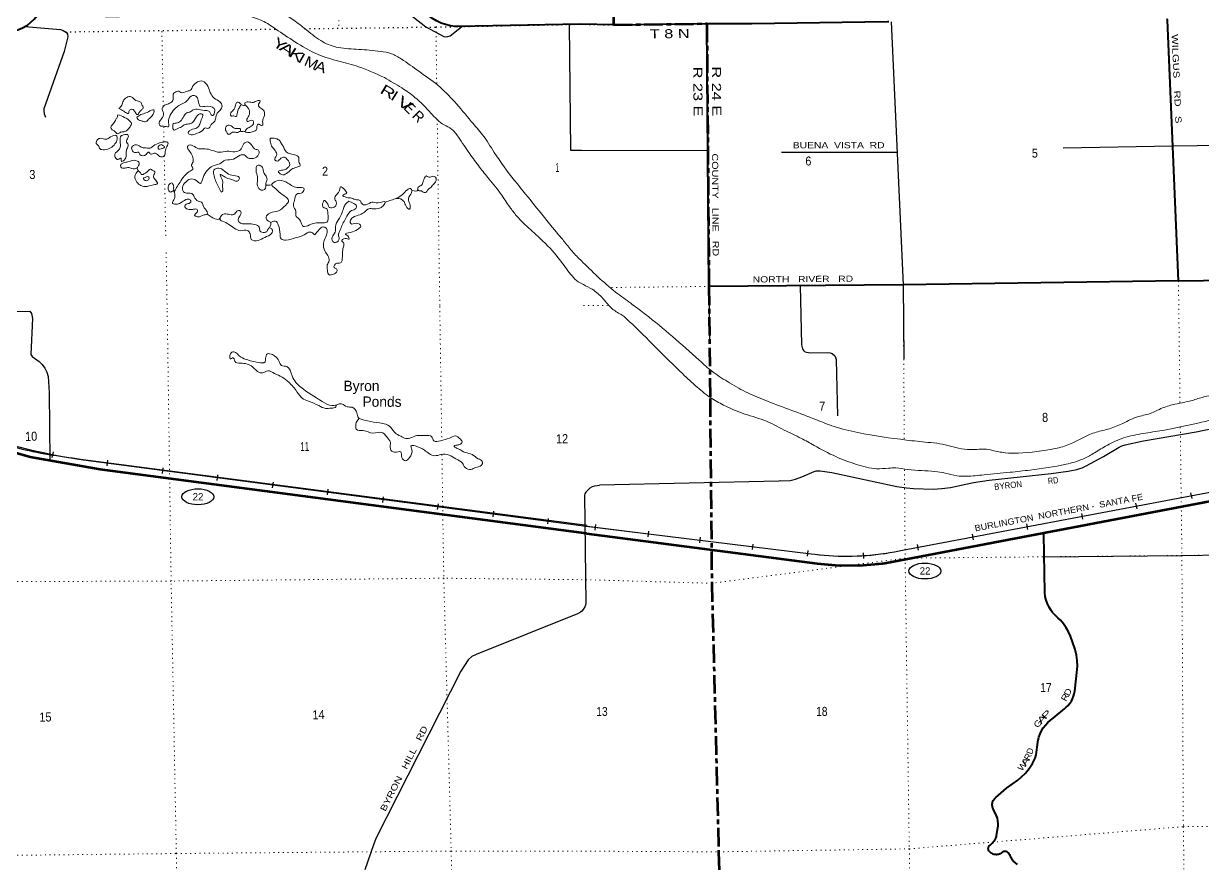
# Model space of a CAD drawing. Header units: feet. Extents: x 245918 to 509309, y -547785 to -360805.
# Drawn here: x 274726 to 297613, y -485212 to -468911 of the extents above; entities that cross this region are included whole.
import ezdxf
from ezdxf.enums import TextEntityAlignment as Align

# ---------------------------------------------------------------- set-up
doc = ezdxf.new("R2010")
doc.units = ezdxf.units.FT
doc.header["$LTSCALE"] = 60
doc.linetypes.add('DOTTED', pattern=[1.5, 0.3, -1.2])
doc.linetypes.add('LONG_DASH_SHORT_DASH', pattern=[9.9, 6, -1.2, 1.5, -1.2])
for name, color, linetype, lineweight in [('11', 7, 'LONG_DASH_SHORT_DASH', 60), ('17', 7, 'Continuous', 25), ('23', 7, 'Continuous', 70), ('26', 7, 'Continuous', 40), ('27', 7, 'Continuous', 13), ('29', 7, 'Continuous', 25), ('34', 7, 'Continuous', 25), ('39', 7, 'Continuous', 13), ('6', 7, 'DOTTED', 25), ('7', 7, 'DOTTED', 13)]:
    doc.layers.add(name, color=color, linetype=linetype, lineweight=lineweight)
doc.layers.add('30', color=7, linetype='Continuous')
doc.layers.add('41', color=7, linetype='Continuous')

msp = doc.modelspace()

# ---------------------------------------------------------------- linework, layer by layer
at = {"layer": '11'}
for q in [(286150.22, -463610.69), (287991.42, -468910.74)]:
    msp.add_line((286182.96, -468936.2), q, dxfattribs=at)
for points in [[(287991.42, -468910.74), (288033.33, -474013.39), (288053.89, -476185.54)], [(288053.88, -476185.54), (288087.84, -479774.42), (288220.51, -484987.11), (288343.31, -490241.99), (288478.12, -495486.79), (288613.08, -500773.74), (288635.05, -501698.77)]]:
    msp.add_lwpolyline(points, dxfattribs=at)
at = {"layer": '17'}
for centre in [(278110.75, -478095.9), (292225.27, -479536.77)]:
    msp.add_ellipse(centre, major_axis=(-309.24, 1), ratio=0.500121, dxfattribs=at)
at = {"layer": '23'}
for points in [[(285652.62, -478807.98), (276214.83, -477566.13), (274852.16, -477325.84), (273493.67, -476937.88), (266875.01, -474681.48)], [(294535.77, -478795.6), (298773.61, -477989.39), (299051.04, -477930.98), (299899.39, -477690.07), (302493.78, -476789.88)], [(285652.62, -478807.98), (290136.67, -479388.37), (290492.72, -479425.86), (290946.99, -479430.98), (291399.3, -479388.6), (291446.5, -479383.3), (294535.77, -478795.6)]]:
    msp.add_lwpolyline(points, dxfattribs=at)
at = {"layer": '26'}
for q in [(285530.25, -468923.33), (287991.42, -468910.74)]:
    msp.add_line((286182.96, -468936.2), q, dxfattribs=at)
for points in [[(286182.96, -468936.2), (286150.22, -463610.69), (286123.49, -460907.1), (286098.34, -458442.73), (286100.67, -458431.25), (286104.19, -458420.07), (286108.85, -458409.33), (286114.62, -458399.13), (286121.41, -458389.59), (286129.17, -458380.81), (286134.56, -458375.68), (286204.41, -458330.7), (286259.78, -458302.75), (286284.53, -458290.69), (286309.78, -458279.41), (286312.36, -458278.26), (286341.07, -458268.89), (286370.61, -458262.58), (286400.65, -458259.38), (286676.1, -458255.85)], [(285530.25, -468923.33), (283155.97, -468967.01), (283109.12, -468964.8), (283014.24, -468952.88), (282921.13, -468931.1), (282830.8, -468899.71), (282744.25, -468859.05), (282662.43, -468809.56), (282586.22, -468751.8), (281139.77, -467524.41), (281100.45, -467487.07), (281036.41, -467415.43), (280980.21, -467337.5), (280932.47, -467254.11), (280893.7, -467166.19), (280864.34, -467074.7), (280844.7, -466980.64), (280835, -466885.05), (280825, -465298.05), (280814, -463628.05)], [(266907.53, -469109.58), (270231.15, -469088.5), (272125.67, -469080.4), (274339, -469081.17), (274433.14, -469073.69), (274525.97, -469056.42), (274616.5, -469029.54), (274703.72, -468993.34), (274786.67, -468948.22), (274800.58, -468939.52), (274869.33, -468884.59), (274931.95, -468822.78), (274987.78, -468754.76), (275036.19, -468681.28), (275076.65, -468603.14), (275237.29, -468305.61), (275294.29, -468187.97), (275360.49, -468043.74)], [(287991.42, -468910.74), (288862.56, -468907.18), (291497.94, -468871.54), (291524.07, -468872.42)], [(297147.94, -473905.89), (291804.88, -473983.93), (288033.33, -474013.39), (287991.42, -468910.74)], [(297147.94, -473905.89), (296932.51, -468843), (296931.42, -468817.37)], [(297147.94, -473905.89), (302466.92, -473831.96)], [(293553.84, -483992.4), (293563.37, -483976.54), (293574.5, -483961.77), (293587.12, -483948.24), (293601.08, -483936.1), (293603.03, -483934.6), (293807.99, -483754.49), (294027.47, -483598.81), (294097.18, -483541.08), (294179.04, -483459.3), (294251.91, -483369.4), (294314.98, -483272.39), (294367.56, -483169.31), (294383.56, -483107.08), (294416.72, -482858.03), (294420.98, -482840.35), (294422.83, -482829.51), (294438.22, -482763.65), (294460.41, -482699.75), (294489.16, -482638.52), (294524.15, -482580.63), (294565.01, -482526.72), (294611.27, -482477.38), (294662.44, -482433.14), (294717.95, -482394.49), (294942.74, -482202.19), (294970.38, -482179.71), (295007.11, -482143.97), (295039.9, -482104.6), (295068.4, -482062.01), (295092.29, -482016.68), (295111.31, -481969.09), (295125.26, -481919.78), (295133.97, -481869.29), (295183.94, -481446.62), (295187.17, -481384.93), (295183.94, -481275.52), (295169.29, -481167.04), (295143.38, -481060.69), (295137.83, -481041.85), (295052.99, -480804.27), (295016.33, -480718.74), (294970.94, -480637.52), (294917.3, -480561.49), (294856.01, -480491.48), (294805.37, -480443.35), (294701.53, -480343.17), (294674.1, -480305.43), (294635.43, -480241.45), (294603.66, -480173.76), (294579.13, -480103.13), (294562.12, -480030.32), (294552.82, -479956.14), (294536.2, -478824.68), (294535.77, -478795.6)], [(294022.48, -485230.38), (293950.94, -485175.9), (293941.12, -485165.82), (293925.37, -485146.74), (293911.7, -485126.13), (293901.3, -485106.19), (293891.28, -485081.45), (293880.08, -485056.19), (293871.72, -485039.25), (293870.67, -485037.59), (293855.43, -485013.46), (293829.88, -484991.01), (293825.56, -484988.47), (293816.86, -484984.52), (293807.8, -484981.5), (293798.46, -484979.44), (293788.97, -484978.37), (293779.41, -484978.3), (293769.9, -484979.22), (293760.54, -484981.14), (293751.43, -484984.02), (293742.67, -484987.84), (293734.35, -484992.56), (293726.58, -484998.12), (293717.58, -485005.74), (293702.82, -485016.18), (293687.05, -485025.02), (293670.44, -485032.17), (293653.18, -485037.54), (293635.45, -485041.07), (293617.45, -485042.74), (293599.37, -485042.51), (293581.42, -485040.39), (293563.79, -485036.41), (293546.66, -485030.61), (293530.24, -485023.05), (293514.7, -485013.82), (293500.21, -485003.01), (293486.93, -484990.74), (293475, -484977.16), (293471.92, -484973.04), (293467.19, -484965.52), (293463.28, -484957.55), (293460.23, -484949.21), (293458.06, -484940.6), (293456.81, -484931.81), (293456.48, -484922.94), (293457.08, -484914.08), (293458.6, -484905.33), (293461.03, -484896.79), (293464.34, -484888.55), (293468.49, -484880.7), (293469.06, -484879.85), (293492.37, -484854.97), (293517.49, -484830.29), (293529.1, -484818.88), (293571.57, -484774.97), (293585.77, -484754.86), (293597.79, -484733.39), (293607.5, -484710.77), (293614.8, -484687.26), (293616.91, -484678.19), (293643.92, -484513.36), (293646.13, -484490.36), (293647.17, -484438.63), (293642.8, -484387.06), (293633.07, -484336.24), (293618.07, -484286.71), (293560.01, -484169.04), (293551.04, -484152.86), (293543.81, -484135.83), (293538.4, -484118.14), (293534.87, -484099.97), (293533.26, -484081.55), (293533.58, -484063.05), (293535.84, -484044.69), (293540, -484026.66), (293546.02, -484009.17), (293553.84, -483992.4)]]:
    msp.add_lwpolyline(points, dxfattribs=at)
at = {"layer": '29'}
for p, q in [((285560.5, -471366.34), (288012.09, -471374.75)), ((289443.7, -471407.71), (291684.47, -471404.14)), ((288033.33, -474013.39), (288040.41, -475027.92)), ((289801.28, -473994.62), (289831.01, -475144.23)), ((293475.12, -477772.35), (294675.67, -477643.39))]:
    msp.add_line(p, q, dxfattribs=at)
for points in [[(280974.02, -467744.91), (282538.57, -468974.16), (282882.92, -469162.2), (282921.64, -469170.13), (282966.34, -469161.61), (283006.78, -469146.71), (283036.74, -469126.67), (283237.39, -468965.51)], [(285320.53, -468927.19), (285344.12, -471364.6), (285560.5, -471366.34)], [(291572.25, -468874.03), (291804.88, -473983.93), (291815.2, -475419.47)], [(274751.46, -468967.37), (275442.69, -469028.02), (275492.98, -469042.26), (275561.09, -469084.85), (275582.37, -469114.67), (275588.31, -469168.23), (275515.13, -469450.43), (275122.61, -470562.83), (275120.57, -470604.26), (275126.87, -470660.79), (275153.91, -470729.66)], [(294906.54, -471323.03), (297036.59, -471286.43), (302224.36, -471214.83)], [(269530.79, -474544.71), (272189.51, -474521.05), (274848.08, -474489.9), (274883.2, -474541.02), (274897.93, -474636.59), (274870.43, -475333.27), (274893.5, -475371.18), (275026.66, -475467.6), (275087.55, -475529.21), (275138.63, -475597.36), (275176.95, -475674.03), (275201.92, -475763.19), (275225.14, -476072.33), (275238.79, -477394.02)], [(289831.01, -475144.23), (289846.9, -475221.83), (289866.23, -475256.45), (289887.6, -475272.73), (289922.2, -475286.99), (289966.98, -475297.17), (290012.77, -475301.25), (290337.39, -475295.13), (290387.25, -475301.25), (290424.9, -475317.53), (290476.8, -475362.33), (290490.03, -475392.87), (290502.92, -475432.22)], [(290502.92, -475432.22), (290503.45, -475435.62), (290525.72, -476523.52)], [(294675.67, -477643.39), (295009.29, -477598.01), (295178.21, -477565.42), (295236.22, -477549.13), (295279.97, -477532.84), (295359.35, -477492.13), (295693.13, -477312.94), (295994.34, -477133.76), (296050.31, -477107.29), (296114.42, -477088.96), (296466.52, -477011.59), (297492.28, -476832.41), (298021.44, -476726.53), (298129.32, -476698.02), (298243.29, -476659.33), (298664.57, -476506.62), (299771.74, -476156.4), (300109.6, -476060.7), (300321.27, -476011.83), (300553.27, -475969.07), (301285.96, -475838.76), (301969.8, -475724.73), (302212.01, -475677.9), (302508.82, -475593.13)], [(289420.59, -477789.19), (289606.75, -477779.24), (289715.64, -477754.81), (289834.7, -477710.01), (290074.85, -477604.13), (290116.58, -477591.91), (290157.28, -477589.88), (290188.83, -477591.91), (290416.77, -477624.49), (291682.68, -477897.34), (291867.89, -477923.81), (292004.25, -477938.06), (292382.8, -477946.21), (292556.81, -477936.02), (292720.65, -477913.63), (293168.4, -477819.96), (293475.12, -477772.35)], [(285642.67, -478004.53), (285725.56, -477921.77), (285770.34, -477897.33), (285815.11, -477881.04), (285906.53, -477873.04)], [(289420.59, -477789.19), (289388.22, -477790.69), (285906.53, -477873.04)], [(285642.67, -478004.53), (285620.14, -478037.51), (285614.07, -478066.09), (285643.78, -480165.62), (285635.35, -480201.76), (285622.48, -480232.19), (285588.57, -480284.85), (285564.01, -480314.1), (285539.45, -480333.99), (285479.66, -480366.93), (283511.41, -481154.28), (283427.76, -481194.68), (283357.03, -481261.94), (283218.44, -481478.3), (281565.26, -484730.37), (281517.23, -484851.35), (281350.06, -485338.13)], [(294544.22, -479263.25), (297214.82, -479235.27), (298833.38, -479210.79)]]:
    msp.add_lwpolyline(points, dxfattribs=at)
at = {"layer": '34'}
for p, q in [((275283.57, -477332.28), (275305.36, -477223.84)), ((275829.03, -477362.8), (285667.3, -478647.6)), ((276346.7, -477496.25), (276361.15, -477386.59)), ((277422.84, -477640.68), (277437.29, -477531.01)), ((278486.21, -477778.15), (278500.66, -477668.49)), ((279562.35, -477922.57), (279576.8, -477812.91)), ((280625.72, -478060.05), (280640.17, -477950.38)), ((281701.86, -478204.47), (281716.31, -478094.81)), ((297411.37, -478128.55), (297390.82, -478019.87)), ((282765.23, -478341.94), (282779.67, -478232.28)), ((296344.01, -478327.75), (296323.45, -478219.07)), ((283841.37, -478486.37), (283855.82, -478376.7)), ((284904.73, -478623.84), (284919.18, -478514.18)), ((295290.96, -478529.56), (295270.4, -478420.88)), ((285821.14, -478742.89), (285834.75, -478633.12)), ((286853.42, -478873.44), (286867.03, -478763.67)), ((294223.59, -478728.76), (294203.04, -478620.08)), ((287853.21, -478991.53), (287866.81, -478881.76)), ((288879.88, -479122.09), (288893.48, -479012.32)), ((292103.18, -479129.77), (292082.62, -479021.08)), ((293170.54, -478930.57), (293149.99, -478821.88)), ((289944.26, -479251.41), (289957.87, -479141.64)), ((291037.95, -479294.2), (291030.51, -479183.84))]:
    msp.add_line(p, q, dxfattribs=at)
at = {"layer": '34', "lineweight": 13}
for p, q in [((276232.24, -477427.21), (285689.29, -478673.25)), ((291791.46, -479134.27), (298617.45, -477843.36))]:
    msp.add_line(p, q, dxfattribs=at)
at = {"layer": '34'}
for points in [[(253814.85, -470096.09), (256180.12, -470886.36), (273539.46, -476804.42), (273760.97, -476879.02), (273982.96, -476948.13), (274206.25, -477013.45), (274431.67, -477076.67), (274657.55, -477134.42), (274883.48, -477187.93), (275111.53, -477239.36), (275340.06, -477285.29), (275568.62, -477327), (275799.75, -477365.36), (276029.65, -477399.06), (276232.16, -477426.1), (276232.36, -477426.12), (285649.62, -478664.31)], [(285650.84, -478664.14), (290016.74, -479205.38), (290087.18, -479211.77), (290178.19, -479222), (290268.9, -479230.09), (290359.82, -479236.62), (290451.37, -479242.18), (290542.64, -479245.59), (290633.58, -479247.39), (290725.16, -479248.19), (290816.47, -479246.87), (290907.44, -479243.93), (290999.11, -479239.48), (291089.93, -479233.36), (291180.88, -479226.19), (291272.06, -479216.95), (291362.4, -479206.02), (291452.92, -479193.55), (291543.04, -479179.96), (291633.41, -479164.3), (291722.86, -479147.48), (291791.24, -479133.2), (298617.24, -477842.28)]]:
    msp.add_lwpolyline(points, dxfattribs=at)
at = {"layer": '34', "lineweight": 13}
msp.add_lwpolyline([(285666.54, -478667.19), (290016.63, -479206.47), (290087.07, -479212.86)], dxfattribs=at)
for centre, radius, start, end in [((277874.31, -464171.13), 13357.4, 251.06144, 262.93773), ((290701.43, -474015.54), 5233.5, 263.25854, 282.02157)]:
    msp.add_arc(centre, radius, start, end, dxfattribs=at)
at = {"layer": '34'}
msp.add_spline([(273677.62, -476837.01), (274606.57, -477146.07), (275831.04, -477362.73)], degree=3, dxfattribs=at)
at = {"layer": '39'}
for points in [[(275133.41, -468414.64), (275220, -468451.05), (275335, -468524.05), (275537, -468606.05), (275809, -468706.05), (276125, -468760.05), (276496, -468782.05), (276867, -468742.05), (277060, -468702.05), (277369, -468667.05), (277926, -468620.05), (278336, -468650.05), (278718, -468687.05), (279060, -468754.05), (279356, -468854.05), (279623, -469018.05), (279992, -469262.05), (280444, -469511.05), (280849, -469639.05), (281230, -469748.05), (281731, -469959.05)], [(275519.77, -468289.01), (275625, -468346.05), (275919, -468426.05), (276276, -468461.05), (277511, -468425.05), (278231, -468384.05), (278755, -468399.05), (279164, -468464.05), (279510, -468577.05), (279845, -468759.05), (280227, -469040.05), (280536, -469265.05), (280835, -469374.05), (281236, -469411.05), (281654, -469451.05), (281870, -469495.05), (282059, -469598.05), (282401, -469836.05), (282771, -470104.05)], [(277462, -470497.05), (277540, -470466.05), (277610, -470424.05), (277631, -470335.05), (277633, -470281.05), (277704, -470228.05), (277739, -470225.05), (277779, -470247.05), (277907, -470222.05), (277967, -470203.05), (278009, -470132.05), (278104, -470041.05), (278199, -470026.05), (278302, -470128.05), (278351, -470248.05), (278426, -470358.05), (278538, -470431.05), (278581, -470515.05), (278543, -470592.05), (278487, -470652.05), (278460, -470721.05), (278441, -470804.05), (278371, -470869.05), (278306, -470946.05), (278253, -470934.05), (278197, -470987.05), (278086, -471044.05), (277979, -471071.05), (277923, -471036.05), (277949, -470989.05), (278067, -470946.05), (278126, -470899.05), (278160, -470826.05), (278197, -470730.05), (278207, -470681.05), (278182, -470663.05), (278120, -470676.05), (278041, -470793.05), (277963, -470856.05), (277861, -470867.05), (277793, -470914.05), (277697, -470961.05), (277647, -470978.05), (277627, -470948.05), (277624, -470886.05), (277628, -470859.05), (277686, -470845.05), (277772, -470804.05), (277837, -470709.05), (277893, -470642.05), (277955, -470627.05), (278025, -470584.05), (278123, -470577.05), (278284, -470600.05), (278326, -470608.05), (278353, -470658.05), (278385, -470694.05), (278415, -470683.05), (278433, -470621.05), (278439, -470585.05), (278426, -470559.05), (278247, -470520.05), (278151, -470511.05), (278124, -470437.05), (278085, -470331.05), (278032, -470305.05), (277982, -470320.05), (277891, -470417.05), (277791, -470474.05), (277699, -470531.05), (277612, -470627.05), (277547, -470758.05), (277544, -470866.05), (277538, -470915.05), (277494, -470911.05), (277426, -470904.05), (277369, -470890.05), (277361, -470834.05), (277404, -470759.05), (277434, -470707.05), (277444, -470662.05), (277425, -470596.05), (277416, -470556.05), (277430, -470532.05), (277462, -470497.05)], [(281731, -469959.05), (282069, -470160.05), (282325, -470343.05), (282635, -470649.05), (282891, -470876.05), (283036, -470957.05), (283168, -471113.05), (283388, -471436.05), (283581, -471700.05), (283762, -471923.05), (284010, -472244.05), (284181, -472494.05), (284313, -472661.05), (284866, -473187.05), (285172, -473541.05), (285374, -473809.05), (285495, -473924.05), (285595.06, -473976.34)], [(276575, -470560.05), (276635, -470495.05), (276664, -470410.05), (276728, -470345.05), (276818, -470331.05), (276905, -470402.05), (277002, -470439.05), (277032, -470499.05), (277051, -470547.05), (277019, -470580.05), (276977, -470629.05), (276932, -470677.05), (276895, -470633.05), (276853, -470581.05), (276806, -470576.05), (276771, -470618.05), (276765, -470655.05), (276745, -470653.05), (276672, -470613.05), (276575, -470560.05)], [(282771, -470104.05), (283093, -470426.05), (283418, -470809.05), (283639, -471070.05), (283863, -471410.05), (284687, -472485.05), (285091, -472984.05), (285227, -473145.05), (285397, -473354.05), (285586.5, -473546.51)], [(286553.34, -474368.25), (286796.94, -474552.42), (287840.16, -475441.45), (288112.06, -475675.2), (288434.03, -475884.67), (288790.08, -476079.94), (289168.07, -476240.99), (290108.86, -476596.47), (290462.66, -476731.53), (290924.8, -476850.09), (291870.78, -476994.77), (292280.44, -477039.26), (292515.4, -477066.41), (292933.29, -477163.06), (293178.23, -477178.12), (293302.66, -477171.59), (293380.94, -477171.27), (293535.59, -477194.73), (293782.67, -477241.89), (294037.61, -477246.88), (294755.88, -477159.63), (294900.26, -477124.91), (295419.23, -476889.93), (295553.53, -476841.21), (295808.19, -476773.92), (296068.74, -476670.48), (296373.33, -476538.75), (296627.99, -476469.46), (296778.25, -476398.59), (297028.82, -476311.25), (297411.88, -476225.37), (297640.45, -476158.19), (297867.1, -476115.11), (298773.34, -475844.42), (299180.39, -475734.36), (299641.52, -475595.97), (300042.62, -475504), (300395.66, -475442.33), (300812.85, -475360.33), (301234.22, -475320.47), (302249.33, -475171.79), (302467.99, -475138.78), (302592.42, -475134.25), (302889.39, -475106.94), (303702.05, -475033.36), (303924.78, -475012.38), (304183.49, -474955.11), (304478.31, -474889.67), (304861.24, -474771.68), (305202.13, -474683.97), (305466.64, -474566.46), (305737.29, -474481.04), (305975.78, -474385.72), (306430.78, -474217.24), (307068.37, -474031.96), (307517.6, -473929.76), (307888.71, -473870.03), (308486.38, -473741.12), (308791.1, -473641.51), (309071.79, -473558.06), (309394.69, -473488.49), (309769.63, -473380.56), (310034.03, -473234.95), (310254.03, -473029.29), (310339.65, -472852.29), (310337.01, -472689.7), (310134.88, -472327.19), (310049.77, -472120.77), (310006.91, -471938.28), (309984.12, -471755.7), (310011.09, -471464.51), (310131.54, -470952.13), (310308.7, -470570), (310619.55, -470126.27)], [(278950, -470483.05), (278909, -470441.05), (278873, -470434.05), (278843, -470490.05), (278796, -470593.05), (278745, -470666.05), (278755, -470702.05), (278809, -470702.05), (278859, -470715.05), (278873, -470659.05), (278892, -470586.05), (278898, -470562.05), (278910, -470550.05), (278930, -470516.05), (278950, -470483.05)], [(278949, -470483.05), (279026, -470491.05), (279022, -470456.05), (279090, -470430.05), (279184, -470443.05), (279276, -470406.05), (279322, -470409.05), (279287, -470476.05), (279312, -470538.05), (279382, -470590.05), (279401, -470698.05), (279368, -470819.05), (279363, -470885.05), (279345, -470889.05), (279280, -470860.05), (279257, -470900.05), (279251, -470969.05), (279187, -471006.05), (279099, -471024.05), (279027, -471005.05), (279051, -470965.05), (279128, -470914.05), (279188, -470855.05), (279184, -470799.05), (279113, -470797.05), (279069, -470810.05), (279063, -470768.05), (279108, -470685.05), (279111, -470606.05), (279083, -470546.05), (279029, -470490.05)], [(285595.06, -473976.34), (285767.34, -474068.82), (285974.79, -474248.64), (286168.3, -474458.63), (286347.39, -474572.32), (286486.35, -474690.19), (287518.02, -475705.73), (287804.06, -475965.53), (288087.96, -476189.2), (288349.45, -476330.65), (288675.18, -476471.85), (289101.26, -476610.63), (289495.42, -476799.72), (289827.26, -476962.97), (290074.68, -477098.46), (290495.04, -477315.55), (290895.08, -477466.48), (291288.83, -477551.19), (291519.62, -477540.21), (291662.12, -477533.6), (291897.09, -477566.77), (292417.13, -477604.79), (292617.98, -477638.1), (292845, -477689.36), (293031.71, -477696.63), (293372.85, -477671.15), (293878.48, -477620.9), (294267.72, -477577.16), (294965.81, -477463.9), (295294.37, -477362.44), (295490.87, -477258.05), (295731.23, -477113.49), (296035.78, -476969.72), (296416.79, -476875.82), (296785.9, -476816.1), (297523.99, -476666.54), (298091.51, -476525.71), (298466.42, -476411.76), (298706.92, -476314.43), (299015.6, -476202.76), (299360.4, -476086.93), (299707.28, -475989.15), (300224.74, -475882.65), (300736.14, -475766.14), (301147.43, -475712.27), (301582.71, -475636.21), (302048.03, -475541.97), (302511.44, -475471.83), (302914.81, -475448.1), (303421.3, -475434.21), (303793.91, -475426.44), (304148.97, -475376.21), (305082.29, -475075.65), (305935.09, -474761.27), (306334.09, -474647.22), (306649.01, -474589.73), (307475.28, -474401.67), (307837.42, -474334.8), (308623.09, -474176.61), (309200.06, -474023.25), (310120.62, -473538.58), (310429.72, -473301.58), (310587.36, -473062.06), (310660.69, -472820.87), (310645.04, -472407.41), (310495.45, -472137.02), (310410.15, -471882.43), (310416.57, -471468.88), (310573.85, -471135), (310767.73, -470921.43), (310889.21, -470674.02), (311003.01, -470481.66)], [(276558, -470679.05), (276802, -470815.05), (276821, -470843.05), (276793, -470914.05), (276744, -470972.05), (276674, -471013.05), (276608, -471020.05), (276552, -471049.05), (276499, -471005.05), (276447, -470971.05), (276422, -470925.05), (276472, -470850.05), (276519, -470769.05), (276547, -470717.05), (276558, -470679.05)], [(276928, -470727.05), (277006, -470676.05), (277102, -470645.05), (277210, -470594.05), (277256, -470588.05), (277253, -470644.05), (277201, -470723.05), (277136, -470786.05), (277104, -470814.05), (277043, -470807.05), (276981, -470789.05), (276943, -470767.05), (276928, -470727.05)], [(279028, -471005.05), (279001, -471001.05), (278934, -471002.05), (278940, -470962.05), (278904, -470944.05), (278836, -470949.05), (278759, -470897.05), (278684, -470890.05), (278649, -470936.05), (278670, -471024.05), (278712, -471062.05), (278780, -471021.05), (278852, -471023.05), (278900, -471016.05), (278931, -470997.05)], [(276134, -471241.05), (276163, -471163.05), (276223, -471136.05), (276322, -471155.05), (276412, -471112.05), (276526, -471085.05), (276543, -471153.05), (276501, -471246.05), (276416, -471323.05), (276296, -471358.05), (276211, -471341.05), (276185, -471291.05), (276134, -471241.05)], [(276692, -471065.05), (276753, -471069.05), (276753, -471131.05), (276722, -471198.05), (276756, -471262.05), (276733, -471344.05), (276718, -471463.05), (276679, -471562.05), (276625, -471584.05), (276620, -471520.05), (276558, -471547.05), (276516, -471521.05), (276501, -471443.05), (276577, -471362.05), (276606, -471289.05), (276603, -471213.05), (276603, -471134.05), (276620, -471092.05), (276640, -471080.05), (276692, -471065.05)], [(276823, -471331.05), (276839, -471291.05), (276947, -471272.05), (277028, -471317.05), (277127, -471326.05), (277181, -471330.05), (277249, -471285.05), (277367, -471226.05), (277469, -471207.05), (277529, -471216.05), (277506, -471299.05), (277477, -471393.05), (277455, -471478.05), (277387, -471499.05), (277324, -471451.05), (277262, -471424.05), (277196, -471446.05), (277159, -471405.05), (277104, -471451.05), (276983, -471452.05), (276955, -471404.05), (276919, -471411.05), (276852, -471397.05), (276823, -471331.05)], [(277652, -472176.05), (277714, -472068.05), (277781, -471963.05), (277870, -471844.05), (277962, -471773.05), (278014, -471724.05), (277989, -471670.05), (278016, -471593.05), (278005, -471485.05), (277950, -471387.05), (277909, -471297.05), (277919, -471279.05), (278012, -471282.05), (278120, -471339.05), (278253, -471342.05), (278384, -471371.05), (278529, -471408.05), (278675, -471388.05), (278828, -471399.05), (278938, -471360.05), (278987, -471263.05), (279069, -471206.05), (279166, -471285.05), (279225, -471349.05), (279287, -471366.05), (279290, -471449.05), (279190, -471528.05), (279080, -471515.05), (279007, -471461.05), (278929, -471466.05), (278805, -471542.05), (278643, -471563.05), (278535, -471631.05), (278367, -471693.05), (278285, -471768.05), (278210, -471901.05), (278159, -472014.05), (278080, -471956.05), (277959, -471930.05), (277876, -471987.05), (277810, -472094.05), (277853, -472192.05), (277994, -472209.05), (278039, -472272.05), (278118, -472356.05), (278195, -472389.05), (278217, -472460.05), (278252, -472508.05), (278291, -472608.05), (278233, -472626.05), (278103, -472660.05), (278046, -472628.05), (278084, -472587.05), (278097, -472519.05), (278027, -472514.05), (277943, -472520.05), (277858, -472469.05), (277886, -472413.05), (277956, -472392.05), (277975, -472353.05), (277935, -472320.05), (277825, -472359.05), (277753, -472402.05), (277671, -472417.05), (277618, -472395.05), (277644, -472332.05), (277665, -472236.05), (277655, -472190.05), (277652, -472176.05)], [(279514, -471135.05), (279620, -471142.05), (279679, -471166.05), (279726, -471230.05), (279766, -471295.05), (279811, -471381.05), (279880, -471433.05), (279989, -471456.05), (280070, -471512.05), (280072, -471596.05), (280097, -471668.05), (280033, -471697.05), (279935, -471738.05), (279830, -471821.05), (279731, -471840.05), (279675, -471777.05), (279763, -471754.05), (279839, -471723.05), (279894, -471646.05), (279853, -471556.05), (279790, -471506.05), (279724, -471523.05), (279653, -471578.05), (279604, -471554.05), (279636, -471472.05), (279613, -471377.05), (279556, -471312.05), (279519, -471213.05), (279514, -471135.05)], [(277351, -471286.05), (277395, -471260.05), (277433, -471275.05), (277462, -471307.05), (277452, -471321.05), (277396, -471340.05), (277354, -471346.05), (277337, -471320.05), (277351, -471286.05)], [(276929, -471712.05), (276957, -471668.05), (276973, -471629.05), (276936, -471581.05), (276818, -471573.05), (276732, -471599.05), (276643, -471626.05), (276608, -471675.05), (276630, -471709.05), (276692, -471716.05), (276771, -471706.05), (276851, -471727.05), (276883, -471727.05), (276929, -471712.05)], [(279546, -472042.05), (279432, -472034.05), (279453, -471929.05), (279422, -471855.05), (279384, -471783.05), (279365, -471701.05), (279304, -471662.05), (279278, -471658.05), (279245, -471795.05), (279270, -471909.05), (279263, -472000.05), (279296, -472114.05), (279359, -472147.05), (279413, -472123.05), (279427, -472031.05)], [(276954, -471770.05), (276986, -471794.05), (277019, -471840.05), (277079, -471821.05), (277133, -471781.05), (277181, -471738.05), (277237, -471763.05), (277273, -471789.05), (277250, -471870.05), (277285, -471944.05), (277324, -472016.05), (277248, -472041.05), (277087, -472074.05), (276981, -472043.05), (276912, -471966.05), (276889, -471905.05), (276898, -471837.05), (276926, -471795.05), (276956, -471772.05)], [(276929, -471712.05), (276936, -471740.05), (276956, -471772.05)], [(277136, -471879.05), (277160, -471891.05), (277158, -471931.05), (277114, -471960.05), (277064, -471938.05), (277052, -471914.05), (277086, -471896.05), (277136, -471879.05)], [(278560, -472185.05), (278509, -472077.05), (278458, -471975.05), (278429, -471869.05), (278422, -471758.05), (278463, -471722.05), (278566, -471733.05), (278679, -471814.05), (278810, -471861.05), (278915, -471900.05), (278899, -471959.05), (278761, -471936.05), (278638, -471893.05), (278571, -471847.05), (278549, -471842.05), (278570, -471908.05), (278593, -472012.05), (278589, -472086.05), (278594, -472155.05), (278560, -472185.05)], [(282264, -472152.05), (282382, -472137.05), (282380, -472099.05), (282446, -472052.05), (282487, -471971.05), (282513, -471903.05), (282530, -471870.05), (282603, -471894.05), (282675, -471875.05), (282723, -471891.05), (282726, -471981.05), (282667, -472050.05), (282641, -472084.05), (282579, -472129.05), (282543, -472180.05), (282487, -472184.05), (282449, -472158.05), (282433, -472155.05), (282407, -472155.05), (282381, -472140.05)], [(277652, -472176.05), (277646, -472160.05), (277640, -472117.05), (277635, -472047.05), (277597, -472003.05), (277549, -472042.05), (277536, -472126.05), (277568, -472178.05), (277643, -472146.05)], [(279503, -472874.05), (279519, -472767.05), (279465, -472735.05), (279438, -472671.05), (279508, -472588.05), (279674, -472546.05), (279817, -472434.05), (279871, -472346.05), (279810, -472272.05), (279688, -472182.05), (279628, -472125.05), (279575, -472081.05), (279545, -472043.05), (279586, -471993.05), (279694, -471953.05), (279859, -472006.05), (279954, -472067.05), (280061, -472095.05), (280168, -472108.05), (280140, -472188.05), (280030, -472219.05), (279987, -472344.05), (279964, -472447.05), (280013, -472555.05), (280018, -472656.05), (280085, -472713.05), (280140, -472835.05), (280379, -472783.05), (280525, -472781.05), (280611, -472765.05), (280634, -472596.05), (280603, -472499.05), (280546, -472478.05), (280540, -472381.05), (280559, -472347.05), (280632, -472417.05), (280661, -472479.05), (280689, -472485.05), (280777, -472464.05), (280794, -472371.05), (280768, -472303.05), (280805, -472228.05), (280861, -472141.05), (280878, -472081.05), (280961, -472140.05), (280998, -472202.05), (280924, -472243.05), (280994, -472285.05), (281095, -472300.05), (281190, -472331.05), (281256, -472342.05), (281293, -472404.05), (281373, -472430.05), (281489, -472374.05), (281610, -472391.05), (281746, -472372.05), (281713, -472439.05), (281518, -472507.05), (281430, -472504.05), (281346, -472571.05), (281255, -472620.05), (281121, -472675.05), (281065, -472748.05), (281077, -472794.05), (281188, -472785.05), (281273, -472841.05), (281207, -472908.05), (281071, -472963.05), (280975, -472996.05), (281019, -473032.05), (281046, -473094.05), (280968, -473081.05), (280908, -473136.05), (280936, -473161.05), (280935, -473246.05), (280918, -473367.05), (280911, -473495.05), (280892, -473548.05), (280826, -473560.05), (280806, -473563.05), (280754, -473645.05), (280760, -473651.05), (280811, -473683.05), (280801, -473733.05), (280715, -473784.05), (280659, -473789.05), (280626, -473695.05), (280623, -473596.05), (280657, -473516.05), (280634, -473415.05), (280574, -473322.05), (280551, -473175.05), (280586, -473062.05), (280605, -472885.05), (280540, -472858.05), (280466, -472907.05), (280383, -473014.05)], [(281754, -472376.05), (281862, -472337.05), (281969, -472301.05), (282082, -472228.05), (282178, -472135.05), (282236, -472112.05), (282264, -472166.05), (282209, -472277.05), (282204, -472362.05), (282235, -472462.05), (282219, -472512.05), (282152, -472455.05), (282113, -472367.05), (282065, -472323.05), (282004, -472303.05), (281958, -472306.05)], [(281043, -472359.05), (281138, -472404.05), (281189, -472448.05), (281175, -472498.05), (281095, -472541.05), (281004, -472650.05), (280899, -472850.05), (280860, -472947.05), (280839, -473012.05), (280853, -473084.05), (280784, -473161.05), (280731, -473141.05), (280730, -473029.05), (280774, -472958.05), (280781, -472855.05), (280844, -472710.05), (280899, -472607.05), (280938, -472498.05), (280978, -472417.05), (281043, -472359.05)], [(278289, -472608.05), (278539, -472686.05), (278562, -472641.05), (278626, -472606.05), (278731, -472618.05), (278829, -472601.05), (278879, -472544.05), (278947, -472561.05), (278946, -472612.05), (278896, -472694.05), (278905, -472757.05), (279080, -472795.05), (279214, -472810.05), (279303, -472865.05), (279316, -472934.05), (279405, -472965.05), (279455, -472938.05), (279494, -472874.05), (279549, -472901.05), (279541, -472984.05), (279408, -473061.05), (279280, -473119.05), (279145, -473100.05), (279124, -472990.05), (279073, -472926.05), (278941, -472933.05), (278818, -472882.05), (278706, -472807.05), (278591, -472747.05), (278545, -472722.05), (278543, -472682.05)], [(280383, -473014.05), (280284, -472957.05), (280176, -473008.05), (280018, -473066.05), (279816, -473114.05), (279727, -473090.05), (279706, -472996.05), (279672, -472820.05), (279615, -472744.05), (279553, -472758.05), (279521, -472773.05)], [(285586.5, -473546.51), (286265.49, -474157.12), (286551.33, -474366.73), (286553.34, -474368.25)], [(280805, -476309.05), (280711, -476327.05), (280524, -476246.05), (280111, -475971.05), (279939, -475749.05), (279839, -475569.05), (279732, -475546.05), (279689, -475470.05), (279557, -475337.05), (279459, -475322.05), (279426, -475414.05), (279414, -475479.05), (279286, -475488.05), (279050, -475430.05), (278907, -475355.05), (278842, -475297.05), (278772, -475288.05), (278729, -475377.05), (278739, -475421.05), (278793, -475396.05), (278828, -475466.05), (278937, -475501.05), (279170, -475574.05), (279304, -475683.05), (279364, -475690.05), (279466, -475649.05), (279595, -475700.05), (279748, -475773.05), (279874, -475872.05), (280034, -476056.05), (280136, -476183.05), (280259, -476237.05), (280456, -476327.05), (280587, -476380.05), (280702, -476375.05), (280790, -476350.05), (280803, -476310.05)], [(280805, -476310.05), (280902, -476293.05), (281006, -476348.05), (281107, -476359.05), (281196, -476469.05), (281229, -476565.05), (281242, -476579.05)], [(281242, -476579.05), (281403, -476624.05), (281634, -476662.05), (281761, -476689.05), (281884, -476784.05), (281933, -476850.05), (282048, -476919.05), (282147, -476964.05), (282361, -476908.05), (282528, -476906.05), (282648, -476927.05), (282693, -477011.05), (282818, -477008.05), (282994, -476956.05), (283104, -476915.05), (283211, -476980.05), (283243, -477036.05), (283190, -477083.05), (283124, -477094.05), (283084, -477110.05), (283146, -477156.05), (283304, -477235.05), (283434, -477276.05), (283554, -477357.05), (283632, -477408.05), (283615, -477485.05), (283499, -477528.05), (283413, -477567.05), (283298, -477526.05), (283245, -477444.05), (283120, -477357.05), (282991, -477286.05), (282830, -477277.05), (282708, -477299.05), (282510, -477192.05), (282327, -477109.05), (282250, -477104.05), (282263, -477176.05), (282218, -477335.05), (282141, -477396.05), (282070, -477331.05), (282049, -477224.05), (281928, -477230.05), (281847, -477166.05), (281850, -477037.05), (281773, -476928.05), (281704, -476852.05), (281509, -476860.05), (281320, -476811.05), (281185, -476782.05), (281175, -476716.05), (281184, -476654.05), (281242, -476579.05)]]:
    msp.add_spline(points, degree=3, dxfattribs=at)
at = {"layer": '6'}
msp.add_line((275540.7, -469070.57), (279614.03, -469017.52), dxfattribs=at)
for points in [[(280187, -469010.07), (282732.48, -468976.97), (285530.25, -468923.33)], [(285530.25, -468923.33), (286182.96, -468936.2), (286189.21, -468936.11)]]:
    msp.add_lwpolyline(points, dxfattribs=at)
at = {"layer": '7'}
for p, q in [((277439, -470518.03), (277410.67, -469038.48)), ((282732.48, -468976.97), (282747.57, -470079.06)), ((277452.19, -471207.1), (277446.46, -470908.02)), ((277487.05, -473029.1), (277457.35, -471477.1)), ((285597.81, -474380.66), (286083.37, -474382.51))]:
    msp.add_line(p, q, dxfattribs=at)
for points in [[(280720.7, -457380.32), (280726.98, -457505.53), (280762.62, -460943.94), (280816.47, -463627.69), (280847.91, -468995.97)], [(291572.25, -468874.03), (291804.88, -473983.93), (291825.63, -476984.43)], [(296931.33, -468815.29), (297147.94, -473905.89), (297177.67, -476275.15)], [(282756.98, -470766.08), (282806.76, -474401.26), (282844.99, -476990.58)], [(278013.66, -501829.08), (278001.85, -500942.82), (277887.44, -495624.98), (277790.19, -490340.83), (277691.72, -485019.44), (277591.27, -479729.72), (277514.25, -474450.33), (277492.97, -473337.82)], [(286140.55, -474033.17), (288033.33, -474013.39), (291804.88, -473983.93), (297147.94, -473905.89), (302472.94, -473829.93), (308185.45, -473803.46)], [(297183.56, -476744.44), (297214.82, -479235.27), (297243.31, -484498.57), (297325.09, -490044.7), (297410.12, -495394.08), (297356.55, -500719.95), (297333.3, -501588.41)], [(282849.2, -477276.03), (282884.63, -479676.39), (283028.56, -484972.31), (283152.25, -490264.95), (283293.94, -495538.18), (283348.58, -500855.23), (283356.5, -501764.11)], [(291829.72, -477575.04), (291841.56, -479287.34), (291921.7, -484929.83), (292022.34, -490164.73), (292163.35, -495455.67), (292200.5, -500682.78), (292173.84, -501654.24)], [(302499.3, -479165.61), (297214.82, -479235.27), (291841.56, -479287.34), (288087.84, -479774.42), (285663.75, -479706.44)], [(285663.75, -479706.44), (282885.7, -479676.38), (277590.21, -479731.85), (272278.59, -479750.32), (266860.6, -479772.66), (261590.41, -479775.36), (256222.46, -479808.49)], [(285728.98, -484975.28), (288220.51, -484987.11), (291921.7, -484929.83), (297243.31, -484498.57), (302614.57, -484446.51), (307716.84, -484391.54), (312885.23, -484304.17), (317470.54, -484254.86)], [(253981.09, -485202.49), (256312.07, -485122.74), (261624.55, -485099.44), (266890.25, -485087.19), (272352.83, -485079.54), (277691.8, -485020.35), (283028.56, -484972.31), (285728.98, -484975.28)]]:
    msp.add_lwpolyline(points, dxfattribs=at)

# ---------------------------------------------------------------- texts
at = {"layer": '17'}
for p in [(278113.65, -478164.21), (292228.17, -479605.08)]:
    msp.add_text('22', height=140, dxfattribs=at).set_placement(p, align=Align.CENTER)
at = {"layer": '27'}
for s, rotation, width, p in [('WILGUS    RD   S', 272.436, 1.35, (297016.1, -469118.75)), ('COUNTY   LINE   RD', 270.471, 1.3, (288090.08, -471432.34)), ('NORTH   RIVER   RD', 0.448, 1.25, (288882.46, -473936.76))]:
    msp.add_text(s, height=120, rotation=rotation, dxfattribs=dict(at, width=width)).set_placement(p)
for s, rotation, width, p in [('R', 61.641, 1.2, (294996.39, -482017.33)), ('D', 62.241, 1.2, (295054.23, -481914.42)), ('G', 55.223, 1.25, (294467.21, -482529.61)), ('A', 51.172, 1.65, (294542.3, -482447.02)), ('P', 46.453, 1.75, (294625.17, -482362.88)), ('R', 65.237, 1.1, (294277.57, -483165.75)), ('W', 51.171, 1.2, (294163.37, -483362.41)), ('A', 57.534, 1.45, (294225.89, -483264.75))]:
    msp.add_text(s, height=120, rotation=rotation, dxfattribs=dict(at, width=width)).set_placement(p, align=Align.CENTER)
msp.add_text('D', height=120, rotation=72.377, dxfattribs=at).set_placement((294322.44, -483049.02), align=Align.CENTER)
at = {"layer": '30'}
for s, rotation, width, p in [('BUENA  VISTA  RD', 0.091, 1.25, (289659.25, -471332.57)), ('BYRON', 6.131, 0.95, (293577.17, -477962.53)), ('RD', 6.131, 0.85, (294619.37, -477850.58)), ('BYRON   HILL   RD', 63.054, 1.3, (281749.32, -484213.83))]:
    msp.add_text(s, height=120, rotation=rotation, dxfattribs=dict(at, width=width)).set_placement(p)
at = {"layer": '34', "width": 1.1}
msp.add_text('BURLINGTON  NORTHERN -  SANTA FE', height=120, rotation=10.709, dxfattribs=at).set_placement((293204.16, -478768.35))
at = {"layer": '41'}
for s, rotation, width, p in [('Y', 326.481, 1.45, (279536.38, -469324.34)), ('A', 326.57, 1.55, (279673.8, -469411.48)), ('K', 328.077, 1.55, (279855.15, -469530.5)), ('I', 330.345, 1.25, (280038.98, -469647.43)), ('M', 335.995, 1.15, (280156.43, -469712.73)), ('A', 341.525, 1.2, (280363.34, -469812.03)), ('R', 329.071, 1.45, (281629.21, -470247.14)), ('I', 327.804, 1.3, (281836.07, -470372.38)), ('V', 323.018, 1.65, (281953.28, -470457.55))]:
    msp.add_text(s, height=200, rotation=rotation, dxfattribs=dict(at, width=width)).set_placement(p)
for s, rotation, p in [('E', 316.469, (282089.3, -470559.59)), ('R', 315.199, (282255.55, -470716.83))]:
    msp.add_text(s, height=200, rotation=rotation, dxfattribs=at).set_placement(p)
for s, p in [('Byron', (280938.14, -476043.25)), ('Ponds', (281305.99, -476349.13))]:
    msp.add_text(s, height=200, dxfattribs=at).set_placement(p)
at = {"layer": '6', "width": 1.35}
for s, rotation, p in [('T 8 N', 0.807, (286885.25, -469199.46)), ('R 23 E', 270.471, (287727.39, -469748.4)), ('R 24 E', 270.471, (288089.81, -469742.81))]:
    msp.add_text(s, height=175, rotation=rotation, dxfattribs=at).set_placement(p)
at = {"layer": '7'}
for s, height, rotation, width, p in [('5', 175, 0.234, 0.9, (294301.51, -471512.62)), ('2', 175.5, 1.004, 0.9, (280522.17, -471865.53)), ('1', 175.5, 0.995, 0.45, (285056.03, -471793.62)), ('6', 175, 0.234, 0.9, (289904.37, -471665.59)), ('3', 175.5, 1.004, 0.9, (274839.68, -471928.7)), ('7', 175, 0.234, 0.9, (290172.84, -476427.32)), ('8', 175, 0.234, 0.9, (294500.95, -476642.76)), ('10', 175.5, 1.003, 0.9, (274758.03, -477011.45)), ('12', 175.5, 1.003, 0.9, (285065.71, -477059.01)), ('11', 175.5, 1, 0.65, (280103.01, -477209.72)), ('17', 175, 0.234, 0.85, (294465.21, -481886.48)), ('13', 175, 0.234, 0.85, (285845.31, -482350.38)), ('18', 175, 0.234, 0.85, (290113.16, -482349.68)), ('15', 175.5, 1.001, 0.9, (275035.17, -482460.73)), ('14', 175.5, 1.001, 0.9, (280336.1, -482415.04))]:
    msp.add_text(s, height=height, rotation=rotation, dxfattribs=dict(at, width=width)).set_placement(p)

doc.saveas('drawing.dxf')
